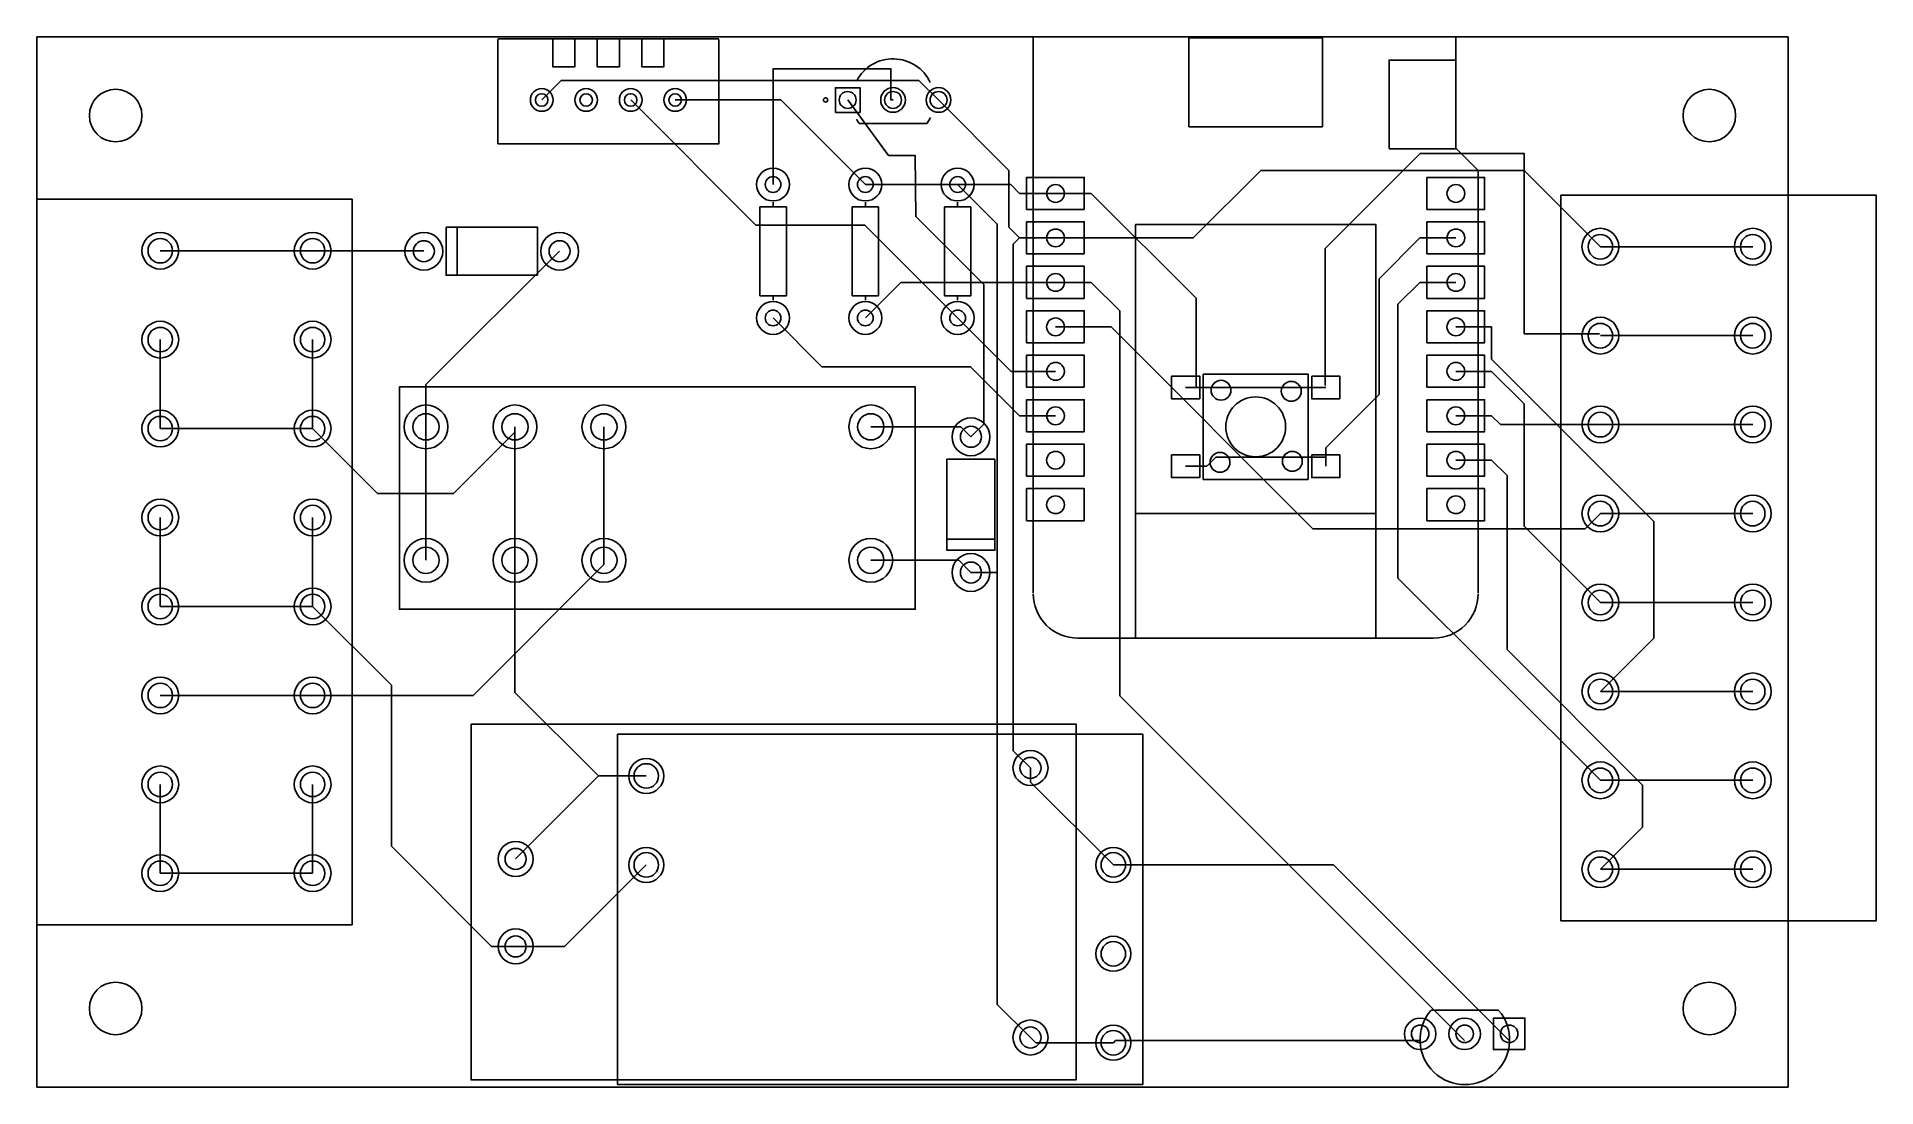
# Model space of a CAD drawing. Header units: millimetres. Extents: x 0 to 105, y 0 to 60.
import ezdxf

# ---------------------------------------------------------------- set-up
doc = ezdxf.new("R2010")
doc.units = ezdxf.units.MM

msp = doc.modelspace()

# ---------------------------------------------------------------- linework, layer by layer
for points in [[(0, 60), (100, 60)], [(0, 0), (0, 60)], [(38.95, 59.89), (28.83, 59.89), (26.33, 59.89)], [(29.46, 59.89), (29.46, 58.29), (30.73, 58.29), (30.73, 59.89)], [(32, 59.89), (32, 58.29), (33.27, 58.29), (33.27, 59.89)], [(34.54, 59.89), (34.54, 58.29), (35.81, 58.29), (35.81, 59.89)], [(56.9, 28.24), (56.9, 59.99), (81.03, 59.99)], [(82.3, 52.37), (81.03, 53.64), (81.03, 59.99)], [(100, 0), (100, 60)], [(26.33, 59.85), (26.33, 56.39), (26.33, 53.89), (28.83, 53.89), (38.95, 53.89), (38.95, 56.39), (38.95, 59.85)], [(42.04, 51.56), (42.04, 58.17), (48.77, 58.17), (48.77, 56.39), (48.89, 56.39)], [(28.83, 56.39), (29.94, 57.5), (50.37, 57.5), (51.49, 56.39)], [(52.58, 43.94), (47.28, 49.24), (41.06, 49.24), (33.91, 56.39)], [(36.45, 56.39), (42.48, 56.39), (47.31, 51.56)], [(53.34, 37.15), (54.07, 37.88), (54.07, 45.85), (50.19, 49.73), (50.16, 53.21), (48.64, 53.21), (46.3, 56.39)], [(51.49, 56.39), (55.5, 52.37), (55.5, 49.13), (56.12, 48.51)], [(46.96, 55.05), (50.83, 55.05)], [(73.56, 40.08), (73.56, 47.9), (78.99, 53.34), (84.92, 53.34), (84.92, 43.04), (89.24, 43.04)], [(47.31, 51.56), (52.58, 51.56)], [(52.58, 51.56), (54.84, 49.3), (54.84, 29.4)], [(52.58, 51.56), (55.61, 51.56), (56.12, 51.05)], [(89.28, 48.01), (84.92, 52.37), (69.89, 52.37), (66.03, 48.51), (58.17, 48.51)], [(82.3, 28.24), (82.3, 52.37)], [(42.04, 50.29), (42.04, 50.55)], [(47.31, 50.29), (47.31, 50.55)], [(52.58, 50.29), (52.58, 50.55)], [(58.17, 51.05), (56.12, 51.05)], [(58.17, 51.05), (60.21, 51.05)], [(66.2, 39.97), (66.2, 45.07), (60.21, 51.05)], [(41.28, 45.21), (41.28, 50.29)], [(41.28, 50.29), (42.04, 50.29)], [(42.04, 50.29), (42.8, 50.29)], [(42.8, 50.29), (42.8, 45.21)], [(46.55, 45.21), (46.55, 50.29)], [(46.55, 50.29), (47.31, 50.29)], [(47.31, 50.29), (48.07, 50.29)], [(48.07, 50.29), (48.07, 45.21)], [(51.82, 45.21), (51.82, 50.29)], [(51.82, 50.29), (52.58, 50.29)], [(52.58, 50.29), (53.34, 50.29)], [(53.34, 50.29), (53.34, 45.21)], [(24, 46.38), (24, 49.12)], [(56.12, 48.51), (55.75, 48.15), (55.75, 19.22), (56.74, 18.24)], [(56.24, 48.51), (56.12, 48.51)], [(58.17, 48.51), (56.24, 48.51)], [(78.98, 48.51), (76.65, 46.18), (76.65, 39.57), (73.6, 36.52)], [(81.03, 48.51), (78.98, 48.51)], [(7.05, 47.78), (15.75, 47.78)], [(15.75, 47.78), (22.07, 47.78), (22.1, 47.75)], [(22.22, 37.72), (22.22, 40.13), (29.85, 47.75)], [(97.98, 48.01), (89.28, 48.01)], [(42.04, 45.21), (41.28, 45.21)], [(42.8, 45.21), (42.04, 45.21)], [(42.04, 45.21), (42.04, 44.96)], [(47.31, 45.21), (46.55, 45.21)], [(47.31, 43.94), (49.34, 45.97), (58.17, 45.97)], [(48.07, 45.21), (47.31, 45.21)], [(47.31, 45.21), (47.31, 44.96)], [(52.58, 45.21), (51.82, 45.21)], [(53.34, 45.21), (52.58, 45.21)], [(52.58, 45.21), (52.58, 44.96)], [(58.17, 45.97), (60.21, 45.97)], [(60.21, 45.97), (61.85, 44.34), (61.85, 22.35), (81.53, 2.67)], [(89.28, 17.53), (77.72, 29.08), (77.72, 44.72), (78.98, 45.97)], [(81.03, 45.97), (78.98, 45.97)], [(42.04, 43.94), (44.83, 41.15), (53.32, 41.15), (56.12, 38.35)], [(52.58, 43.94), (55.63, 40.89), (58.17, 40.89)], [(89.28, 32.77), (88.42, 31.9), (72.87, 31.9), (61.34, 43.43), (58.17, 43.43)], [(81.03, 43.43), (83.07, 43.43)], [(89.28, 22.61), (92.33, 25.65), (92.33, 32.32), (83.07, 41.58), (83.07, 43.43)], [(7.05, 37.62), (7.05, 42.7)], [(15.75, 37.62), (15.75, 42.7)], [(97.98, 42.93), (89.28, 42.93)], [(65.6, 39.97), (66.2, 39.97)], [(66.2, 39.97), (66.8, 39.97)], [(66.6, 40.72), (72.6, 40.72)], [(66.6, 34.72), (66.6, 40.72)], [(73.6, 39.97), (66.8, 39.97), (66.8, 39.97)], [(72.6, 40.72), (72.6, 34.72)], [(81.03, 40.89), (83.07, 40.89)], [(83.07, 40.89), (84.93, 39.04), (84.93, 32.04), (89.28, 27.69)], [(58.17, 38.35), (56.12, 38.35)], [(81.03, 38.35), (83.07, 38.35)], [(89.28, 37.85), (83.58, 37.85), (83.07, 38.35)], [(97.98, 37.85), (89.28, 37.85)], [(7.05, 37.62), (15.75, 37.62)], [(15.75, 37.62), (19.46, 33.91), (23.8, 33.91), (27.3, 37.41), (27.3, 37.72)], [(22.22, 30.1), (22.22, 37.72)], [(27.3, 37.72), (27.3, 30.1)], [(32.38, 30.1), (32.38, 37.72)], [(47.62, 37.72), (52.77, 37.72), (53.34, 37.15)], [(73.6, 35.99), (67.33, 35.99), (66.8, 35.47)], [(73.6, 35.99), (73.6, 36.52)], [(73.6, 35.47), (73.6, 35.99)], [(81.03, 35.81), (83.07, 35.81)], [(89.28, 12.45), (91.69, 14.86), (91.69, 17.26), (83.95, 25.01), (83.95, 34.94), (83.07, 35.81)], [(65.6, 35.47), (66.8, 35.47)], [(66.6, 34.72), (72.6, 34.72)], [(62.74, 32.77), (62.74, 25.65)], [(76.45, 32.77), (76.45, 25.65)], [(97.98, 32.77), (89.28, 32.77)], [(7.05, 27.46), (7.05, 32.54)], [(15.75, 27.46), (15.75, 32.54)], [(54.71, 31.31), (51.97, 31.31)], [(32.38, 30.1), (32.38, 29.86), (24.91, 22.38), (15.75, 22.38)], [(27.3, 30.1), (27.3, 22.55), (32.08, 17.78)], [(47.62, 30.1), (52.64, 30.1), (53.34, 29.4)], [(53.34, 29.4), (54.84, 29.4)], [(54.84, 29.4), (54.84, 4.73), (56.74, 2.84)], [(7.05, 27.46), (15.75, 27.46)], [(15.75, 27.46), (20.25, 22.96), (20.25, 13.76), (25.97, 8.04), (27.34, 8.04)], [(97.98, 27.69), (89.28, 27.69)], [(79.76, 25.65), (59.44, 25.65)], [(7.05, 22.38), (15.75, 22.38)], [(97.98, 22.61), (89.28, 22.61)], [(61.47, 12.7), (56.74, 17.43), (56.74, 18.24)], [(7.05, 12.22), (7.05, 17.3)], [(15.75, 12.22), (15.75, 17.3)], [(32.08, 17.78), (27.34, 13.04)], [(34.8, 17.78), (32.08, 17.78)], [(97.98, 17.53), (89.28, 17.53)], [(34.8, 12.7), (30.14, 8.04), (27.34, 8.04)], [(84.07, 2.67), (74.04, 12.7), (61.47, 12.7)], [(7.05, 12.22), (15.75, 12.22)], [(97.98, 12.45), (89.28, 12.45)], [(83.46, 4.4), (79.62, 4.4)], [(61.47, 2.54), (57.04, 2.54), (56.74, 2.84)], [(78.99, 2.67), (61.6, 2.67), (61.47, 2.54)], [(0, 0), (100, 0)]]:
    msp.add_lwpolyline(points)
for points in [[(73.41, 59.94), (65.79, 59.94), (65.79, 54.86), (73.41, 54.86), (73.41, 59.94)], [(77.22, 53.59), (81.03, 53.59), (81.03, 58.67), (77.22, 58.67), (77.22, 53.59)], [(45.6, 55.68), (45.6, 57.09), (47.01, 57.09), (47.01, 55.68)], [(59.81, 50.14), (56.52, 50.14), (56.52, 51.97), (59.81, 51.97)], [(79.38, 51.97), (82.67, 51.97), (82.67, 50.14), (79.38, 50.14)], [(18, 50.72), (18, 9.28), (0, 9.28), (0, 50.72), (18, 50.72)], [(87.03, 9.51), (87.03, 50.95), (105.03, 50.95), (105.03, 9.51), (87.03, 9.51)], [(59.81, 47.6), (56.52, 47.6), (56.52, 49.43), (59.81, 49.43)], [(79.38, 49.43), (82.67, 49.43), (82.67, 47.6), (79.38, 47.6)], [(28.58, 46.38), (23.37, 46.38), (23.37, 49.12), (28.58, 49.12), (28.58, 46.38)], [(76.45, 32.77), (62.74, 32.77), (62.74, 49.28), (76.45, 49.28), (76.45, 32.77)], [(6.35, 47.78), (6.35, 47.78)], [(7.75, 47.78), (7.75, 47.78)], [(15.05, 47.78), (15.05, 47.78)], [(16.45, 47.78), (16.45, 47.78)], [(88.58, 48.01), (88.58, 48)], [(89.98, 48.01), (89.98, 48)], [(97.28, 48.01), (97.28, 48)], [(98.68, 48.01), (98.68, 48)], [(59.81, 45.06), (56.52, 45.06), (56.52, 46.89), (59.81, 46.89)], [(79.38, 46.89), (82.67, 46.89), (82.67, 45.06), (79.38, 45.06)], [(59.81, 42.52), (56.52, 42.52), (56.52, 44.35), (59.81, 44.35)], [(79.38, 44.35), (82.67, 44.35), (82.67, 42.52), (79.38, 42.52)], [(6.35, 42.7), (6.35, 42.7)], [(7.75, 42.7), (7.75, 42.7)], [(15.05, 42.7), (15.05, 42.7)], [(16.45, 42.7), (16.45, 42.7)], [(88.58, 42.93), (88.58, 42.92)], [(89.98, 42.93), (89.98, 42.92)], [(97.28, 42.93), (97.28, 42.92)], [(98.68, 42.93), (98.68, 42.92)], [(59.81, 39.98), (56.52, 39.98), (56.52, 41.81), (59.81, 41.81)], [(79.38, 41.81), (82.67, 41.81), (82.67, 39.98), (79.38, 39.98)], [(21.21, 40), (50.16, 40), (50.16, 27.3), (20.7, 27.3), (20.7, 40), (21.21, 40)], [(64.8, 40.62), (64.8, 39.32), (66.4, 39.32), (66.4, 40.62)], [(72.8, 40.62), (72.8, 39.32), (74.4, 39.32), (74.4, 40.62)], [(59.81, 37.44), (56.52, 37.44), (56.52, 39.27), (59.81, 39.27)], [(79.38, 39.27), (82.67, 39.27), (82.67, 37.44), (79.38, 37.44)], [(88.58, 37.85), (88.58, 37.84)], [(89.98, 37.85), (89.98, 37.84)], [(97.28, 37.85), (97.28, 37.84)], [(98.68, 37.85), (98.68, 37.84)], [(6.35, 37.62), (6.35, 37.62)], [(7.75, 37.62), (7.75, 37.62)], [(15.05, 37.62), (15.05, 37.62)], [(16.45, 37.62), (16.45, 37.62)], [(54.71, 35.88), (54.71, 30.67), (51.97, 30.67), (51.97, 35.88), (54.71, 35.88)], [(59.81, 34.9), (56.52, 34.9), (56.52, 36.73), (59.81, 36.73)], [(64.8, 36.12), (64.8, 34.82), (66.4, 34.82), (66.4, 36.12)], [(72.8, 36.12), (72.8, 34.82), (74.4, 34.82), (74.4, 36.12)], [(79.38, 36.73), (82.67, 36.73), (82.67, 34.9), (79.38, 34.9)], [(59.81, 32.36), (56.52, 32.36), (56.52, 34.19), (59.81, 34.19)], [(79.38, 34.19), (82.67, 34.19), (82.67, 32.36), (79.38, 32.36)], [(88.58, 32.77), (88.58, 32.76)], [(89.98, 32.77), (89.98, 32.76)], [(97.28, 32.77), (97.28, 32.76)], [(98.68, 32.77), (98.68, 32.76)], [(6.35, 32.54), (6.35, 32.54)], [(7.75, 32.54), (7.75, 32.54)], [(15.05, 32.54), (15.05, 32.54)], [(16.45, 32.54), (16.45, 32.54)], [(6.35, 27.46), (6.35, 27.46)], [(7.75, 27.46), (7.75, 27.46)], [(15.05, 27.46), (15.05, 27.46)], [(16.45, 27.46), (16.45, 27.46)], [(88.58, 27.69), (88.58, 27.68)], [(89.98, 27.69), (89.98, 27.68)], [(97.28, 27.69), (97.28, 27.68)], [(98.68, 27.69), (98.68, 27.68)], [(6.35, 22.38), (6.35, 22.38)], [(7.75, 22.38), (7.75, 22.38)], [(15.05, 22.38), (15.05, 22.38)], [(16.45, 22.38), (16.45, 22.38)], [(88.58, 22.61), (88.58, 22.6)], [(89.98, 22.61), (89.98, 22.6)], [(97.28, 22.61), (97.28, 22.6)], [(98.68, 22.61), (98.68, 22.6)], [(24.8, 20.74), (59.34, 20.74), (59.34, 0.42), (24.8, 0.42), (24.8, 20.74)], [(33.15, 20.16), (63.15, 20.16), (63.15, 0.16), (33.15, 0.16), (33.15, 20.16)], [(6.35, 17.3), (6.35, 17.3)], [(7.75, 17.3), (7.75, 17.3)], [(15.05, 17.3), (15.05, 17.3)], [(16.45, 17.3), (16.45, 17.3)], [(88.58, 17.53), (88.58, 17.52)], [(89.98, 17.53), (89.98, 17.52)], [(97.28, 17.53), (97.28, 17.52)], [(98.68, 17.53), (98.68, 17.52)], [(6.35, 12.22), (6.35, 12.22)], [(7.75, 12.22), (7.75, 12.22)], [(15.05, 12.22), (15.05, 12.22)], [(16.45, 12.22), (16.45, 12.22)], [(88.58, 12.45), (88.58, 12.44)], [(89.98, 12.45), (89.98, 12.44)], [(97.28, 12.45), (97.28, 12.44)], [(98.68, 12.45), (98.68, 12.44)], [(84.97, 2.15), (83.17, 2.15), (83.17, 3.95), (84.97, 3.95)]]:
    msp.add_lwpolyline(points, close=True)
for centre, radius in [((4.5, 55.5), 1.5), ((28.83, 56.39), 0.648), ((28.83, 56.39), 0.356), ((31.37, 56.39), 0.648), ((31.37, 56.39), 0.356), ((33.91, 56.39), 0.648), ((33.91, 56.39), 0.356), ((36.45, 56.39), 0.648), ((36.45, 56.39), 0.356), ((46.3, 56.39), 0.483), ((48.89, 56.39), 0.705), ((48.89, 56.39), 0.483), ((51.49, 56.39), 0.705), ((51.49, 56.39), 0.483), ((95.5, 55.5), 1.5), ((42.04, 51.56), 0.94), ((42.04, 51.56), 0.45), ((47.31, 51.56), 0.94), ((47.31, 51.56), 0.45), ((52.58, 51.56), 0.94), ((52.58, 51.56), 0.45), ((58.17, 51.05), 0.508), ((81.03, 51.05), 0.508), ((7.05, 47.78), 1.05), ((15.75, 47.78), 1.05), ((22.1, 47.75), 1.08), ((22.1, 47.75), 0.6), ((29.85, 47.75), 1.08), ((29.85, 47.75), 0.6), ((58.17, 48.51), 0.508), ((81.03, 48.51), 0.508), ((89.28, 48.01), 1.05), ((97.98, 48.01), 1.05), ((58.17, 45.97), 0.508), ((81.03, 45.97), 0.508), ((42.04, 43.94), 0.94), ((42.04, 43.94), 0.45), ((47.31, 43.94), 0.94), ((47.31, 43.94), 0.45), ((52.58, 43.94), 0.94), ((52.58, 43.94), 0.45), ((7.05, 42.7), 1.05), ((15.75, 42.7), 1.05), ((58.17, 43.43), 0.508), ((81.03, 43.43), 0.508), ((89.28, 42.93), 1.05), ((97.98, 42.93), 1.05), ((58.17, 40.89), 0.508), ((81.03, 40.89), 0.508), ((67.62, 39.81), 0.568), ((71.63, 39.75), 0.568), ((22.22, 37.72), 1.25), ((27.3, 37.72), 1.25), ((32.38, 37.72), 1.25), ((47.62, 37.72), 1.25), ((69.6, 37.72), 1.71), ((89.28, 37.85), 1.05), ((97.98, 37.85), 1.05), ((7.05, 37.62), 1.05), ((15.75, 37.62), 1.05), ((22.22, 37.72), 0.75), ((27.3, 37.72), 0.75), ((32.38, 37.72), 0.75), ((47.62, 37.72), 0.75), ((53.34, 37.15), 1.08), ((58.17, 38.35), 0.508), ((81.03, 38.35), 0.508), ((53.34, 37.15), 0.6), ((58.17, 35.81), 0.508), ((67.56, 35.69), 0.568), ((71.69, 35.75), 0.568), ((81.03, 35.81), 0.508), ((58.17, 33.27), 0.508), ((81.03, 33.27), 0.508), ((89.28, 32.77), 1.05), ((97.98, 32.77), 1.05), ((7.05, 32.54), 1.05), ((15.75, 32.54), 1.05), ((22.22, 30.1), 1.25), ((22.22, 30.1), 0.75), ((27.3, 30.1), 1.25), ((27.3, 30.1), 0.75), ((32.38, 30.1), 1.25), ((32.38, 30.1), 0.75), ((47.62, 30.1), 1.25), ((47.62, 30.1), 0.75), ((53.34, 29.4), 1.08), ((53.34, 29.4), 0.6), ((7.05, 27.46), 1.05), ((15.75, 27.46), 1.05), ((89.28, 27.69), 1.05), ((97.98, 27.69), 1.05), ((7.05, 22.38), 1.05), ((15.75, 22.38), 1.05), ((89.28, 22.61), 1.05), ((97.98, 22.61), 1.05), ((56.74, 18.24), 1), ((7.05, 17.3), 1.05), ((15.75, 17.3), 1.05), ((34.8, 17.78), 1), ((34.8, 17.78), 0.7), ((56.74, 18.24), 0.6), ((89.28, 17.53), 1.05), ((97.98, 17.53), 1.05), ((27.34, 13.04), 1), ((34.8, 12.7), 1), ((61.47, 12.7), 1), ((7.05, 12.22), 1.05), ((15.75, 12.22), 1.05), ((27.34, 13.04), 0.6), ((34.8, 12.7), 0.7), ((61.47, 12.7), 0.7), ((89.28, 12.45), 1.05), ((97.98, 12.45), 1.05), ((27.34, 8.04), 1), ((27.34, 8.04), 0.6), ((61.47, 7.62), 1), ((61.47, 7.62), 0.7), ((4.5, 4.5), 1.5), ((95.5, 4.5), 1.5), ((56.74, 2.84), 1), ((56.74, 2.84), 0.6), ((61.47, 2.54), 1), ((61.47, 2.54), 0.7), ((78.99, 3.05), 0.9), ((78.99, 3.05), 0.5), ((81.53, 3.05), 0.9), ((81.53, 3.05), 0.5), ((84.07, 3.05), 0.5)]:
    msp.add_circle(centre, radius)
for centre, radius, start, end in [((48.89, 56.39), 2.35, 25.0529, 152.0396), ((45.04, 56.39), 0.124, 270.5847, 269.4153), ((48.89, 56.39), 2.35, 207.9912, 214.6662), ((48.9, 56.39), 2.35, 325.3251, 334.9092), ((7.05, 47.78), 0.7, 360, 540), ((15.75, 47.78), 0.7, 360, 540), ((89.28, 48.01), 0.7, 360, 180), ((97.98, 48.01), 0.7, 360, 180), ((7.05, 47.78), 0.7, 540, 360), ((15.75, 47.78), 0.7, 540, 360), ((89.28, 48), 0.7, 180, 360), ((97.98, 48), 0.7, 180, 360), ((7.05, 42.7), 0.7, 360, 540), ((15.75, 42.7), 0.7, 360, 540), ((89.28, 42.93), 0.7, 360, 180), ((97.98, 42.93), 0.7, 360, 180), ((7.05, 42.7), 0.7, 540, 360), ((15.75, 42.7), 0.7, 540, 360), ((89.28, 42.92), 0.7, 180, 360), ((97.98, 42.92), 0.7, 180, 360), ((7.05, 37.62), 0.7, 360, 540), ((15.75, 37.62), 0.7, 360, 540), ((89.28, 37.85), 0.7, 360, 180), ((89.28, 37.84), 0.7, 180, 360), ((97.98, 37.85), 0.7, 360, 180), ((97.98, 37.84), 0.7, 180, 360), ((7.05, 37.62), 0.7, 540, 360), ((15.75, 37.62), 0.7, 540, 360), ((7.05, 32.54), 0.7, 360, 540), ((15.75, 32.54), 0.7, 360, 540), ((89.28, 32.77), 0.7, 360, 180), ((89.28, 32.76), 0.7, 180, 360), ((97.98, 32.77), 0.7, 360, 180), ((97.98, 32.76), 0.7, 180, 360), ((7.05, 32.54), 0.7, 540, 360), ((15.75, 32.54), 0.7, 540, 360), ((89.28, 27.69), 0.7, 360, 180), ((97.98, 27.69), 0.7, 360, 180), ((7.05, 27.46), 0.7, 360, 540), ((7.05, 27.46), 0.7, 540, 360), ((15.75, 27.46), 0.7, 360, 540), ((15.75, 27.46), 0.7, 540, 360), ((59.44, 28.19), 2.54, 179.9999, 270), ((79.76, 28.19), 2.54, 270, 0.0001), ((89.28, 27.68), 0.7, 180, 360), ((97.98, 27.68), 0.7, 180, 360), ((89.28, 22.61), 0.7, 360, 180), ((97.98, 22.61), 0.7, 360, 180), ((7.05, 22.38), 0.7, 360, 540), ((7.05, 22.38), 0.7, 540, 360), ((15.75, 22.38), 0.7, 360, 540), ((15.75, 22.38), 0.7, 540, 360), ((89.28, 22.6), 0.7, 180, 360), ((97.98, 22.6), 0.7, 180, 360), ((7.05, 17.3), 0.7, 360, 540), ((15.75, 17.3), 0.7, 360, 540), ((89.28, 17.53), 0.7, 360, 180), ((97.98, 17.53), 0.7, 360, 180), ((7.05, 17.3), 0.7, 540, 360), ((15.75, 17.3), 0.7, 540, 360), ((89.28, 17.52), 0.7, 180, 360), ((97.98, 17.52), 0.7, 180, 360), ((7.05, 12.22), 0.7, 360, 540), ((15.75, 12.22), 0.7, 360, 540), ((89.28, 12.45), 0.7, 360, 180), ((97.98, 12.45), 0.7, 360, 180), ((7.05, 12.22), 0.7, 540, 360), ((15.75, 12.22), 0.7, 540, 360), ((89.28, 12.44), 0.7, 180, 360), ((97.98, 12.44), 0.7, 180, 360), ((81.54, 2.71), 2.56, 139.0006, 40.9994)]:
    msp.add_arc(centre, radius, start, end)

doc.saveas('drawing.dxf')
